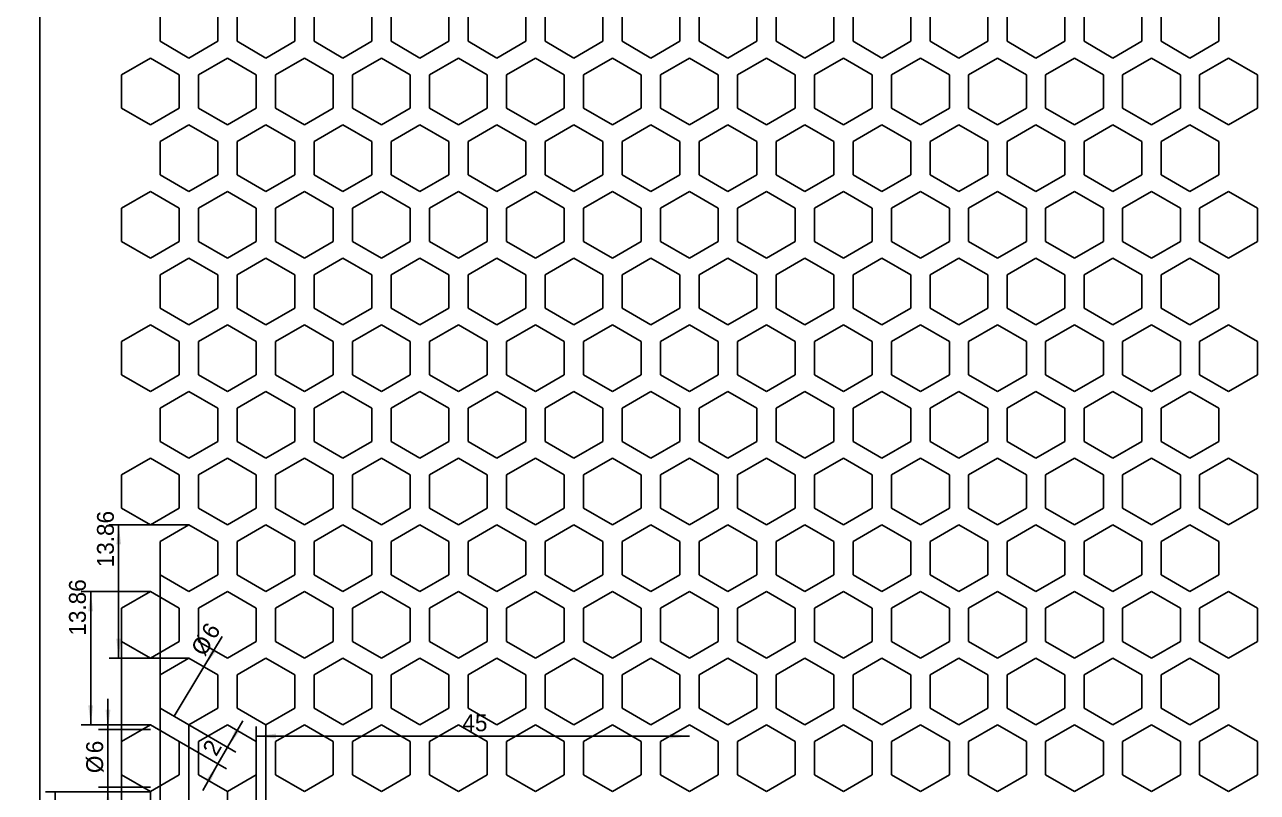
# Model space of a CAD drawing. Header units: millimetres. Extents: x 0 to 594, y 0 to 421.
# Drawn here: x 65.5 to 193.6, y 211.9 to 291.6 of the extents above; entities that cross this region are included whole.
import ezdxf

# ---------------------------------------------------------------- set-up
doc = ezdxf.new("R2010")
doc.units = ezdxf.units.MM
doc.header["$LTSCALE"] = 0.5
doc.layers.add('尺寸线', color=3, linetype='Continuous')
doc.layers.add('粗实线', color=7, linetype='Continuous', lineweight=25)
doc.styles.add('SLDTEXTSTYLE1', font='')
doc.styles.get('SLDTEXTSTYLE1').set_extended_font_data('汉仪长仿宋体')
doc.dimstyles.new('SLDDIMSTYLE0', dxfattribs={"dimtxt": 1.75, "dimasz": 2.04, "dimexe": 0, "dimexo": 0.0625, "dimgap": 0.4375, "dimtad": 2, "dimrnd": 1e-09, "dimzin": 12, "dimdsep": 46, "dimtxsty": 'SLDTEXTSTYLE1', "dimsah": 1, "dimcen": 0.09, "dimadec": 0, "dimazin": 3, "dimtfac": 1, "dimtofl": 0, "dimtmove": 0, "dimatfit": 3, "dimfxl": 1, "dimfrac": 2, "dimtolj": 1, "dimtzin": 12, "dimarcsym": 0})
doc.dimstyles.new('SLDDIMSTYLE1', dxfattribs={"dimtxt": 1.75, "dimasz": 2.04, "dimexe": 0, "dimexo": 0.0625, "dimgap": 0.4375, "dimtad": 2, "dimrnd": 1e-09, "dimzin": 12, "dimdsep": 46, "dimtxsty": 'SLDTEXTSTYLE1', "dimblk1": 'NONE', "dimsah": 1, "dimcen": 0, "dimadec": 0, "dimazin": 3, "dimtfac": 1, "dimtmove": 0, "dimatfit": 3, "dimldrblk": 'NONE', "dimfxl": 1, "dimfrac": 2, "dimtolj": 1, "dimtzin": 12, "dimarcsym": 0})
doc.dimstyles.new('SLDDIMSTYLE2', dxfattribs={"dimtxt": 1.75, "dimasz": 2.04, "dimexe": 0, "dimexo": 0.0625, "dimgap": 0.4375, "dimtad": 2, "dimrnd": 1e-09, "dimzin": 12, "dimdsep": 46, "dimtxsty": 'SLDTEXTSTYLE1', "dimsah": 1, "dimcen": 0.09, "dimadec": 0, "dimazin": 3, "dimtfac": 1, "dimtmove": 0, "dimatfit": 0, "dimfxl": 1, "dimfrac": 2, "dimtolj": 1, "dimtzin": 12, "dimarcsym": 0})

# ---------------------------------------------------------------- blocks, each defined once
blk = doc.blocks.new('_D_1')
at = {"layer": '尺寸线', "transparency": 16777216}
for p, q in [((67.06, 381.92), (45.32, 381.92)), ((46.32, 381.92), (46.32, 181.92)), ((67.06, 181.92), (45.32, 181.92))]:
    blk.add_line(p, q, dxfattribs=at)
for points in [[(46.32, 381.92), (46.07, 379.88), (46.57, 379.88)], [(46.32, 181.92), (46.57, 183.96), (46.07, 183.96)]]:
    blk.add_solid(points, dxfattribs=at)
at = {"layer": '尺寸线', "transparency": 16777216, "insert": (44.06, 290.9), "char_height": 1.75, "attachment_point": 1, "rotation": 90, "style": 'SLDTEXTSTYLE1'}
blk.add_mtext('200', dxfattribs=at)
blk = doc.blocks.new('_D_8')
at = {"layer": '尺寸线', "transparency": 16777216}
for p, q in [((89.56, 210.42), (89.56, 218.69)), ((89.56, 217.69), (134.56, 217.69))]:
    blk.add_line(p, q, dxfattribs=at)
for points in [[(89.56, 217.69), (91.6, 217.44), (91.6, 217.95)], [(134.56, 217.69), (132.52, 217.95), (132.52, 217.44)]]:
    blk.add_solid(points, dxfattribs=at)
at = {"layer": '尺寸线', "transparency": 16777216, "insert": (110.97, 219.95), "char_height": 1.75, "attachment_point": 1, "style": 'SLDTEXTSTYLE1'}
blk.add_mtext('45', dxfattribs=at)
blk = doc.blocks.new('_D_11')
at = {"layer": '尺寸线', "transparency": 16777216}
for p, q in [((74.15, 218.39), (74.15, 221.56)), ((78.56, 218.39), (73.15, 218.39)), ((74.15, 212.39), (74.15, 218.39)), ((78.56, 212.39), (73.15, 212.39)), ((74.15, 212.39), (74.15, 209.21))]:
    blk.add_line(p, q, dxfattribs=at)
for points in [[(74.15, 218.39), (74.4, 220.43), (73.9, 220.43)], [(74.15, 212.39), (73.9, 210.35), (74.4, 210.35)]]:
    blk.add_solid(points, dxfattribs=at)
at = {"layer": '尺寸线', "transparency": 16777216, "char_height": 1.75, "attachment_point": 1, "rotation": 90, "style": 'SLDTEXTSTYLE1'}
for s, insert in [('6', (71.89, 215.91)), ('%%c', (71.89, 213.85))]:
    blk.add_mtext(s, dxfattribs=dict(at, insert=insert))
blk = doc.blocks.new('_D_12')
at = {"layer": '尺寸线', "transparency": 16777216}
for p, q in [((78.56, 211.92), (67.66, 211.92)), ((68.66, 211.92), (68.66, 181.92))]:
    blk.add_line(p, q, dxfattribs=at)
for points in [[(68.66, 211.92), (68.41, 209.88), (68.92, 209.88)], [(68.66, 181.92), (68.92, 183.96), (68.41, 183.96)]]:
    blk.add_solid(points, dxfattribs=at)
at = {"layer": '尺寸线', "transparency": 16777216, "insert": (66.41, 195.94), "char_height": 1.75, "attachment_point": 1, "rotation": 90, "style": 'SLDTEXTSTYLE1'}
blk.add_mtext('30', dxfattribs=at)
blk = doc.blocks.new('_D_13')
at = {"layer": '尺寸线', "transparency": 16777216}
for p, q in [((78.56, 211.92), (78.56, 207.79)), ((86.56, 211.92), (86.56, 207.79)), ((78.56, 208.79), (86.56, 208.79))]:
    blk.add_line(p, q, dxfattribs=at)
for points in [[(78.56, 208.79), (80.6, 208.53), (80.6, 209.04)], [(86.56, 208.79), (84.52, 209.04), (84.52, 208.53)]]:
    blk.add_solid(points, dxfattribs=at)
at = {"layer": '尺寸线', "transparency": 16777216, "insert": (82, 211.04), "char_height": 1.75, "attachment_point": 1, "style": 'SLDTEXTSTYLE1'}
blk.add_mtext('8', dxfattribs=at)
blk = doc.blocks.new('_D_14')
at = {"layer": '尺寸线', "transparency": 16777216}
for q in [(86.03, 228.05), (81.01, 219.75)]:
    blk.add_line((84.11, 224.88), q, dxfattribs=at)
blk.add_solid([(84.11, 224.88), (85.39, 226.5), (84.95, 226.76)], dxfattribs=at)
at = {"layer": '尺寸线', "transparency": 16777216, "char_height": 1.75, "attachment_point": 1, "rotation": 58.7961, "style": 'SLDTEXTSTYLE1'}
for s, insert in [('6', (83.74, 228.54)), ('%%c', (82.67, 226.79))]:
    blk.add_mtext(s, dxfattribs=dict(at, insert=insert))
blk = doc.blocks.new('_None')
blk = doc.blocks.new('_D_15')
at = {"layer": '尺寸线', "transparency": 16777216}
for p, q in [((86.58, 216.53), (88.17, 219.28)), ((82.56, 218.85), (87.45, 216.03)), ((81.56, 217.12), (86.45, 214.3)), ((86.58, 216.53), (85.58, 214.8)), ((85.58, 214.8), (83.99, 212.05))]:
    blk.add_line(p, q, dxfattribs=at)
for points in [[(86.58, 216.53), (87.82, 218.17), (87.38, 218.42)], [(85.58, 214.8), (84.34, 213.16), (84.78, 212.91)]]:
    blk.add_solid(points, dxfattribs=at)
at = {"layer": '尺寸线', "transparency": 16777216, "insert": (83.88, 216.37), "char_height": 1.75, "attachment_point": 1, "rotation": 60, "style": 'SLDTEXTSTYLE1'}
blk.add_mtext('2', dxfattribs=at)
blk = doc.blocks.new('_D_16')
at = {"layer": '尺寸线', "transparency": 16777216}
for p, q in [((78.56, 232.71), (71.36, 232.71)), ((72.36, 218.85), (72.36, 232.71)), ((78.56, 218.85), (71.36, 218.85))]:
    blk.add_line(p, q, dxfattribs=at)
for points in [[(72.36, 232.71), (72.1, 230.67), (72.61, 230.67)], [(72.36, 218.85), (72.61, 220.89), (72.1, 220.89)]]:
    blk.add_solid(points, dxfattribs=at)
at = {"layer": '尺寸线', "transparency": 16777216, "insert": (70.1, 228.13), "char_height": 1.75, "attachment_point": 1, "rotation": 90, "style": 'SLDTEXTSTYLE1'}
blk.add_mtext('13.86', dxfattribs=at)
blk = doc.blocks.new('_D_17')
at = {"layer": '尺寸线', "transparency": 16777216}
for p, q in [((82.56, 218.85), (82.56, 207.78)), ((90.56, 218.85), (90.56, 207.78)), ((82.56, 208.78), (90.56, 208.78))]:
    blk.add_line(p, q, dxfattribs=at)
for points in [[(82.56, 208.78), (84.6, 208.52), (84.6, 209.03)], [(90.56, 208.78), (88.52, 209.03), (88.52, 208.52)]]:
    blk.add_solid(points, dxfattribs=at)
at = {"layer": '尺寸线', "transparency": 16777216, "insert": (85.97, 211.03), "char_height": 1.75, "attachment_point": 1, "style": 'SLDTEXTSTYLE1'}
blk.add_mtext('8', dxfattribs=at)
blk = doc.blocks.new('_D_18')
at = {"layer": '尺寸线', "transparency": 16777216}
for p, q in [((82.56, 239.64), (74.26, 239.64)), ((75.26, 225.78), (75.26, 239.64)), ((82.56, 225.78), (74.26, 225.78))]:
    blk.add_line(p, q, dxfattribs=at)
for points in [[(75.26, 239.64), (75.01, 237.6), (75.52, 237.6)], [(75.26, 225.78), (75.52, 227.82), (75.01, 227.82)]]:
    blk.add_solid(points, dxfattribs=at)
at = {"layer": '尺寸线', "transparency": 16777216, "insert": (73.01, 235.23), "char_height": 1.75, "attachment_point": 1, "rotation": 90, "style": 'SLDTEXTSTYLE1'}
blk.add_mtext('13.86', dxfattribs=at)
blk = doc.blocks.new('_D_19')
at = {"layer": '尺寸线', "transparency": 16777216}
for p, q in [((75.56, 215.39), (75.56, 181.69)), ((75.56, 182.69), (134.56, 182.69))]:
    blk.add_line(p, q, dxfattribs=at)
for points in [[(75.56, 182.69), (77.6, 182.43), (77.6, 182.94)], [(134.56, 182.69), (132.52, 182.94), (132.52, 182.43)]]:
    blk.add_solid(points, dxfattribs=at)
at = {"layer": '尺寸线', "transparency": 16777216, "insert": (103.82, 184.94), "char_height": 1.75, "attachment_point": 1, "style": 'SLDTEXTSTYLE1'}
blk.add_mtext('59', dxfattribs=at)
blk = doc.blocks.new('_D_20')
at = {"layer": '尺寸线', "transparency": 16777216}
for p, q in [((75.56, 229.25), (75.56, 186.41)), ((75.56, 187.41), (134.56, 187.41))]:
    blk.add_line(p, q, dxfattribs=at)
for points in [[(75.56, 187.41), (77.6, 187.15), (77.6, 187.66)], [(134.56, 187.41), (132.52, 187.66), (132.52, 187.15)]]:
    blk.add_solid(points, dxfattribs=at)
at = {"layer": '尺寸线', "transparency": 16777216, "insert": (103.45, 189.66), "char_height": 1.75, "attachment_point": 1, "style": 'SLDTEXTSTYLE1'}
blk.add_mtext('59', dxfattribs=at)
blk = doc.blocks.new('_D_21')
at = {"layer": '尺寸线', "transparency": 16777216}
for p, q in [((79.56, 234.44), (79.56, 190.98)), ((79.56, 191.98), (134.56, 191.98))]:
    blk.add_line(p, q, dxfattribs=at)
for points in [[(79.56, 191.98), (81.6, 191.72), (81.6, 192.23)], [(134.56, 191.98), (132.52, 192.23), (132.52, 191.72)]]:
    blk.add_solid(points, dxfattribs=at)
at = {"layer": '尺寸线', "transparency": 16777216, "insert": (103.67, 194.23), "char_height": 1.75, "attachment_point": 1, "style": 'SLDTEXTSTYLE1'}
blk.add_mtext('55', dxfattribs=at)

msp = doc.modelspace()

# ---------------------------------------------------------------- linework, layer by layer
at = {"layer": '粗实线'}
for p, q in [((67.06, 381.925), (67.06, 181.925)), ((79.56, 293.331), (79.56, 289.867)), ((85.56, 289.867), (85.56, 293.331)), ((87.56, 293.331), (87.56, 289.867)), ((93.56, 289.867), (93.56, 293.331)), ((95.56, 293.331), (95.56, 289.867)), ((101.56, 289.867), (101.56, 293.331)), ((103.56, 293.331), (103.56, 289.867)), ((109.56, 289.867), (109.56, 293.331)), ((111.56, 293.331), (111.56, 289.867)), ((117.56, 289.867), (117.56, 293.331)), ((119.56, 293.331), (119.56, 289.867)), ((125.56, 289.867), (125.56, 293.331)), ((127.56, 293.331), (127.56, 289.867)), ((133.56, 289.867), (133.56, 293.331)), ((135.56, 293.331), (135.56, 289.867)), ((141.56, 289.867), (141.56, 293.331)), ((143.56, 293.331), (143.56, 289.867)), ((149.56, 289.867), (149.56, 293.331)), ((151.56, 293.331), (151.56, 289.867)), ((157.56, 289.867), (157.56, 293.331)), ((159.56, 293.331), (159.56, 289.867)), ((165.56, 289.867), (165.56, 293.331)), ((167.56, 293.331), (167.56, 289.867)), ((173.56, 289.867), (173.56, 293.331)), ((175.56, 293.331), (175.56, 289.867)), ((181.56, 289.867), (181.56, 293.331)), ((183.56, 293.331), (183.56, 289.867)), ((189.56, 289.867), (189.56, 293.331)), ((79.56, 289.867), (82.56, 288.135)), ((82.56, 288.135), (85.56, 289.867)), ((87.56, 289.867), (90.56, 288.135)), ((90.56, 288.135), (93.56, 289.867)), ((95.56, 289.867), (98.56, 288.135)), ((98.56, 288.135), (101.56, 289.867)), ((103.56, 289.867), (106.56, 288.135)), ((106.56, 288.135), (109.56, 289.867)), ((111.56, 289.867), (114.56, 288.135)), ((114.56, 288.135), (117.56, 289.867)), ((119.56, 289.867), (122.56, 288.135)), ((122.56, 288.135), (125.56, 289.867)), ((127.56, 289.867), (130.56, 288.135)), ((130.56, 288.135), (133.56, 289.867)), ((135.56, 289.867), (138.56, 288.135)), ((138.56, 288.135), (141.56, 289.867)), ((143.56, 289.867), (146.56, 288.135)), ((146.56, 288.135), (149.56, 289.867)), ((151.56, 289.867), (154.56, 288.135)), ((154.56, 288.135), (157.56, 289.867)), ((159.56, 289.867), (162.56, 288.135)), ((162.56, 288.135), (165.56, 289.867)), ((167.56, 289.867), (170.56, 288.135)), ((170.56, 288.135), (173.56, 289.867)), ((175.56, 289.867), (178.56, 288.135)), ((178.56, 288.135), (181.56, 289.867)), ((183.56, 289.867), (186.56, 288.135)), ((186.56, 288.135), (189.56, 289.867)), ((78.56, 288.135), (75.56, 286.403)), ((81.56, 286.403), (78.56, 288.135)), ((86.56, 288.135), (83.56, 286.403)), ((89.56, 286.403), (86.56, 288.135)), ((94.56, 288.135), (91.56, 286.403)), ((97.56, 286.403), (94.56, 288.135)), ((102.56, 288.135), (99.56, 286.403)), ((105.56, 286.403), (102.56, 288.135)), ((110.56, 288.135), (107.56, 286.403)), ((113.56, 286.403), (110.56, 288.135)), ((118.56, 288.135), (115.56, 286.403)), ((121.56, 286.403), (118.56, 288.135)), ((126.56, 288.135), (123.56, 286.403)), ((129.56, 286.403), (126.56, 288.135)), ((134.56, 288.135), (131.56, 286.403)), ((137.56, 286.403), (134.56, 288.135)), ((142.56, 288.135), (139.56, 286.403)), ((145.56, 286.403), (142.56, 288.135)), ((150.56, 288.135), (147.56, 286.403)), ((153.56, 286.403), (150.56, 288.135)), ((158.56, 288.135), (155.56, 286.403)), ((161.56, 286.403), (158.56, 288.135)), ((166.56, 288.135), (163.56, 286.403)), ((169.56, 286.403), (166.56, 288.135)), ((174.56, 288.135), (171.56, 286.403)), ((177.56, 286.403), (174.56, 288.135)), ((182.56, 288.135), (179.56, 286.403)), ((185.56, 286.403), (182.56, 288.135)), ((190.56, 288.135), (187.56, 286.403)), ((193.56, 286.403), (190.56, 288.135)), ((75.56, 286.403), (75.56, 282.939)), ((81.56, 282.939), (81.56, 286.403)), ((83.56, 286.403), (83.56, 282.939)), ((89.56, 282.939), (89.56, 286.403)), ((91.56, 286.403), (91.56, 282.939)), ((97.56, 282.939), (97.56, 286.403)), ((99.56, 286.403), (99.56, 282.939)), ((105.56, 282.939), (105.56, 286.403)), ((107.56, 286.403), (107.56, 282.939)), ((113.56, 282.939), (113.56, 286.403)), ((115.56, 286.403), (115.56, 282.939)), ((121.56, 282.939), (121.56, 286.403)), ((123.56, 286.403), (123.56, 282.939)), ((129.56, 282.939), (129.56, 286.403)), ((131.56, 286.403), (131.56, 282.939)), ((137.56, 282.939), (137.56, 286.403)), ((139.56, 286.403), (139.56, 282.939)), ((145.56, 282.939), (145.56, 286.403)), ((147.56, 286.403), (147.56, 282.939)), ((153.56, 282.939), (153.56, 286.403)), ((155.56, 286.403), (155.56, 282.939)), ((161.56, 282.939), (161.56, 286.403)), ((163.56, 286.403), (163.56, 282.939)), ((169.56, 282.939), (169.56, 286.403)), ((171.56, 286.403), (171.56, 282.939)), ((177.56, 282.939), (177.56, 286.403)), ((179.56, 286.403), (179.56, 282.939)), ((185.56, 282.939), (185.56, 286.403)), ((187.56, 286.403), (187.56, 282.939)), ((193.56, 282.939), (193.56, 286.403)), ((75.56, 282.939), (78.56, 281.207)), ((78.56, 281.207), (81.56, 282.939)), ((83.56, 282.939), (86.56, 281.207)), ((86.56, 281.207), (89.56, 282.939)), ((91.56, 282.939), (94.56, 281.207)), ((94.56, 281.207), (97.56, 282.939)), ((99.56, 282.939), (102.56, 281.207)), ((102.56, 281.207), (105.56, 282.939)), ((107.56, 282.939), (110.56, 281.207)), ((110.56, 281.207), (113.56, 282.939)), ((115.56, 282.939), (118.56, 281.207)), ((118.56, 281.207), (121.56, 282.939)), ((123.56, 282.939), (126.56, 281.207)), ((126.56, 281.207), (129.56, 282.939)), ((131.56, 282.939), (134.56, 281.207)), ((134.56, 281.207), (137.56, 282.939)), ((139.56, 282.939), (142.56, 281.207)), ((142.56, 281.207), (145.56, 282.939)), ((147.56, 282.939), (150.56, 281.207)), ((150.56, 281.207), (153.56, 282.939)), ((155.56, 282.939), (158.56, 281.207)), ((158.56, 281.207), (161.56, 282.939)), ((163.56, 282.939), (166.56, 281.207)), ((166.56, 281.207), (169.56, 282.939)), ((171.56, 282.939), (174.56, 281.207)), ((174.56, 281.207), (177.56, 282.939)), ((179.56, 282.939), (182.56, 281.207)), ((182.56, 281.207), (185.56, 282.939)), ((187.56, 282.939), (190.56, 281.207)), ((190.56, 281.207), (193.56, 282.939)), ((82.56, 281.207), (79.56, 279.475)), ((85.56, 279.475), (82.56, 281.207)), ((90.56, 281.207), (87.56, 279.475)), ((93.56, 279.475), (90.56, 281.207)), ((98.56, 281.207), (95.56, 279.475)), ((101.56, 279.475), (98.56, 281.207)), ((106.56, 281.207), (103.56, 279.475)), ((109.56, 279.475), (106.56, 281.207)), ((114.56, 281.207), (111.56, 279.475)), ((117.56, 279.475), (114.56, 281.207)), ((122.56, 281.207), (119.56, 279.475)), ((125.56, 279.475), (122.56, 281.207)), ((130.56, 281.207), (127.56, 279.475)), ((133.56, 279.475), (130.56, 281.207)), ((138.56, 281.207), (135.56, 279.475)), ((141.56, 279.475), (138.56, 281.207)), ((146.56, 281.207), (143.56, 279.475)), ((149.56, 279.475), (146.56, 281.207)), ((154.56, 281.207), (151.56, 279.475)), ((157.56, 279.475), (154.56, 281.207)), ((162.56, 281.207), (159.56, 279.475)), ((165.56, 279.475), (162.56, 281.207)), ((170.56, 281.207), (167.56, 279.475)), ((173.56, 279.475), (170.56, 281.207)), ((178.56, 281.207), (175.56, 279.475)), ((181.56, 279.475), (178.56, 281.207)), ((186.56, 281.207), (183.56, 279.475)), ((189.56, 279.475), (186.56, 281.207)), ((79.56, 279.475), (79.56, 276.01)), ((85.56, 276.01), (85.56, 279.475)), ((87.56, 279.475), (87.56, 276.01)), ((93.56, 276.01), (93.56, 279.475)), ((95.56, 279.475), (95.56, 276.01)), ((101.56, 276.01), (101.56, 279.475)), ((103.56, 279.475), (103.56, 276.01)), ((109.56, 276.01), (109.56, 279.475)), ((111.56, 279.475), (111.56, 276.01)), ((117.56, 276.01), (117.56, 279.475)), ((119.56, 279.475), (119.56, 276.01)), ((125.56, 276.01), (125.56, 279.475)), ((127.56, 279.475), (127.56, 276.01)), ((133.56, 276.01), (133.56, 279.475)), ((135.56, 279.475), (135.56, 276.01)), ((141.56, 276.01), (141.56, 279.475)), ((143.56, 279.475), (143.56, 276.01)), ((149.56, 276.01), (149.56, 279.475)), ((151.56, 279.475), (151.56, 276.01)), ((157.56, 276.01), (157.56, 279.475)), ((159.56, 279.475), (159.56, 276.01)), ((165.56, 276.01), (165.56, 279.475)), ((167.56, 279.475), (167.56, 276.01)), ((173.56, 276.01), (173.56, 279.475)), ((175.56, 279.475), (175.56, 276.01)), ((181.56, 276.01), (181.56, 279.475)), ((183.56, 279.475), (183.56, 276.01)), ((189.56, 276.01), (189.56, 279.475)), ((79.56, 276.01), (82.56, 274.278)), ((82.56, 274.278), (85.56, 276.01)), ((87.56, 276.01), (90.56, 274.278)), ((90.56, 274.278), (93.56, 276.01)), ((95.56, 276.01), (98.56, 274.278)), ((98.56, 274.278), (101.56, 276.01)), ((103.56, 276.01), (106.56, 274.278)), ((106.56, 274.278), (109.56, 276.01)), ((111.56, 276.01), (114.56, 274.278)), ((114.56, 274.278), (117.56, 276.01)), ((119.56, 276.01), (122.56, 274.278)), ((122.56, 274.278), (125.56, 276.01)), ((127.56, 276.01), (130.56, 274.278)), ((130.56, 274.278), (133.56, 276.01)), ((135.56, 276.01), (138.56, 274.278)), ((138.56, 274.278), (141.56, 276.01)), ((143.56, 276.01), (146.56, 274.278)), ((146.56, 274.278), (149.56, 276.01)), ((151.56, 276.01), (154.56, 274.278)), ((154.56, 274.278), (157.56, 276.01)), ((159.56, 276.01), (162.56, 274.278)), ((162.56, 274.278), (165.56, 276.01)), ((167.56, 276.01), (170.56, 274.278)), ((170.56, 274.278), (173.56, 276.01)), ((175.56, 276.01), (178.56, 274.278)), ((178.56, 274.278), (181.56, 276.01)), ((183.56, 276.01), (186.56, 274.278)), ((186.56, 274.278), (189.56, 276.01)), ((78.56, 274.278), (75.56, 272.546)), ((81.56, 272.546), (78.56, 274.278)), ((86.56, 274.278), (83.56, 272.546)), ((89.56, 272.546), (86.56, 274.278)), ((94.56, 274.278), (91.56, 272.546)), ((97.56, 272.546), (94.56, 274.278)), ((102.56, 274.278), (99.56, 272.546)), ((105.56, 272.546), (102.56, 274.278)), ((110.56, 274.278), (107.56, 272.546)), ((113.56, 272.546), (110.56, 274.278)), ((118.56, 274.278), (115.56, 272.546)), ((121.56, 272.546), (118.56, 274.278)), ((126.56, 274.278), (123.56, 272.546)), ((129.56, 272.546), (126.56, 274.278)), ((134.56, 274.278), (131.56, 272.546)), ((137.56, 272.546), (134.56, 274.278)), ((142.56, 274.278), (139.56, 272.546)), ((145.56, 272.546), (142.56, 274.278)), ((150.56, 274.278), (147.56, 272.546)), ((153.56, 272.546), (150.56, 274.278)), ((158.56, 274.278), (155.56, 272.546)), ((161.56, 272.546), (158.56, 274.278)), ((166.56, 274.278), (163.56, 272.546)), ((169.56, 272.546), (166.56, 274.278)), ((174.56, 274.278), (171.56, 272.546)), ((177.56, 272.546), (174.56, 274.278)), ((182.56, 274.278), (179.56, 272.546)), ((185.56, 272.546), (182.56, 274.278)), ((190.56, 274.278), (187.56, 272.546)), ((193.56, 272.546), (190.56, 274.278)), ((75.56, 272.546), (75.56, 269.082)), ((81.56, 269.082), (81.56, 272.546)), ((83.56, 272.546), (83.56, 269.082)), ((89.56, 269.082), (89.56, 272.546)), ((91.56, 272.546), (91.56, 269.082)), ((97.56, 269.082), (97.56, 272.546)), ((99.56, 272.546), (99.56, 269.082)), ((105.56, 269.082), (105.56, 272.546)), ((107.56, 272.546), (107.56, 269.082)), ((113.56, 269.082), (113.56, 272.546)), ((115.56, 272.546), (115.56, 269.082)), ((121.56, 269.082), (121.56, 272.546)), ((123.56, 272.546), (123.56, 269.082)), ((129.56, 269.082), (129.56, 272.546)), ((131.56, 272.546), (131.56, 269.082)), ((137.56, 269.082), (137.56, 272.546)), ((139.56, 272.546), (139.56, 269.082)), ((145.56, 269.082), (145.56, 272.546)), ((147.56, 272.546), (147.56, 269.082)), ((153.56, 269.082), (153.56, 272.546)), ((155.56, 272.546), (155.56, 269.082)), ((161.56, 269.082), (161.56, 272.546)), ((163.56, 272.546), (163.56, 269.082)), ((169.56, 269.082), (169.56, 272.546)), ((171.56, 272.546), (171.56, 269.082)), ((177.56, 269.082), (177.56, 272.546)), ((179.56, 272.546), (179.56, 269.082)), ((185.56, 269.082), (185.56, 272.546)), ((187.56, 272.546), (187.56, 269.082)), ((193.56, 269.082), (193.56, 272.546)), ((75.56, 269.082), (78.56, 267.35)), ((78.56, 267.35), (81.56, 269.082)), ((83.56, 269.082), (86.56, 267.35)), ((86.56, 267.35), (89.56, 269.082)), ((91.56, 269.082), (94.56, 267.35)), ((94.56, 267.35), (97.56, 269.082)), ((99.56, 269.082), (102.56, 267.35)), ((102.56, 267.35), (105.56, 269.082)), ((107.56, 269.082), (110.56, 267.35)), ((110.56, 267.35), (113.56, 269.082)), ((115.56, 269.082), (118.56, 267.35)), ((118.56, 267.35), (121.56, 269.082)), ((123.56, 269.082), (126.56, 267.35)), ((126.56, 267.35), (129.56, 269.082)), ((131.56, 269.082), (134.56, 267.35)), ((134.56, 267.35), (137.56, 269.082)), ((139.56, 269.082), (142.56, 267.35)), ((142.56, 267.35), (145.56, 269.082)), ((147.56, 269.082), (150.56, 267.35)), ((150.56, 267.35), (153.56, 269.082)), ((155.56, 269.082), (158.56, 267.35)), ((158.56, 267.35), (161.56, 269.082)), ((163.56, 269.082), (166.56, 267.35)), ((166.56, 267.35), (169.56, 269.082)), ((171.56, 269.082), (174.56, 267.35)), ((174.56, 267.35), (177.56, 269.082)), ((179.56, 269.082), (182.56, 267.35)), ((182.56, 267.35), (185.56, 269.082)), ((187.56, 269.082), (190.56, 267.35)), ((190.56, 267.35), (193.56, 269.082)), ((82.56, 267.35), (79.56, 265.618)), ((85.56, 265.618), (82.56, 267.35)), ((90.56, 267.35), (87.56, 265.618)), ((93.56, 265.618), (90.56, 267.35)), ((98.56, 267.35), (95.56, 265.618)), ((101.56, 265.618), (98.56, 267.35)), ((106.56, 267.35), (103.56, 265.618)), ((109.56, 265.618), (106.56, 267.35)), ((114.56, 267.35), (111.56, 265.618)), ((117.56, 265.618), (114.56, 267.35)), ((122.56, 267.35), (119.56, 265.618)), ((125.56, 265.618), (122.56, 267.35)), ((130.56, 267.35), (127.56, 265.618)), ((133.56, 265.618), (130.56, 267.35)), ((138.56, 267.35), (135.56, 265.618)), ((141.56, 265.618), (138.56, 267.35)), ((146.56, 267.35), (143.56, 265.618)), ((149.56, 265.618), (146.56, 267.35)), ((154.56, 267.35), (151.56, 265.618)), ((157.56, 265.618), (154.56, 267.35)), ((162.56, 267.35), (159.56, 265.618)), ((165.56, 265.618), (162.56, 267.35)), ((170.56, 267.35), (167.56, 265.618)), ((173.56, 265.618), (170.56, 267.35)), ((178.56, 267.35), (175.56, 265.618)), ((181.56, 265.618), (178.56, 267.35)), ((186.56, 267.35), (183.56, 265.618)), ((189.56, 265.618), (186.56, 267.35)), ((79.56, 265.618), (79.56, 262.154)), ((85.56, 262.154), (85.56, 265.618)), ((87.56, 265.618), (87.56, 262.154)), ((93.56, 262.154), (93.56, 265.618)), ((95.56, 265.618), (95.56, 262.154)), ((101.56, 262.154), (101.56, 265.618)), ((103.56, 265.618), (103.56, 262.154)), ((109.56, 262.154), (109.56, 265.618)), ((111.56, 265.618), (111.56, 262.154)), ((117.56, 262.154), (117.56, 265.618)), ((119.56, 265.618), (119.56, 262.154)), ((125.56, 262.154), (125.56, 265.618)), ((127.56, 265.618), (127.56, 262.154)), ((133.56, 262.154), (133.56, 265.618)), ((135.56, 265.618), (135.56, 262.154)), ((141.56, 262.154), (141.56, 265.618)), ((143.56, 265.618), (143.56, 262.154)), ((149.56, 262.154), (149.56, 265.618)), ((151.56, 265.618), (151.56, 262.154)), ((157.56, 262.154), (157.56, 265.618)), ((159.56, 265.618), (159.56, 262.154)), ((165.56, 262.154), (165.56, 265.618)), ((167.56, 265.618), (167.56, 262.154)), ((173.56, 262.154), (173.56, 265.618)), ((175.56, 265.618), (175.56, 262.154)), ((181.56, 262.154), (181.56, 265.618)), ((183.56, 265.618), (183.56, 262.154)), ((189.56, 262.154), (189.56, 265.618)), ((79.56, 262.154), (82.56, 260.422)), ((82.56, 260.422), (85.56, 262.154)), ((87.56, 262.154), (90.56, 260.422)), ((90.56, 260.422), (93.56, 262.154)), ((95.56, 262.154), (98.56, 260.422)), ((98.56, 260.422), (101.56, 262.154)), ((103.56, 262.154), (106.56, 260.422)), ((106.56, 260.422), (109.56, 262.154)), ((111.56, 262.154), (114.56, 260.422)), ((114.56, 260.422), (117.56, 262.154)), ((119.56, 262.154), (122.56, 260.422)), ((122.56, 260.422), (125.56, 262.154)), ((127.56, 262.154), (130.56, 260.422)), ((130.56, 260.422), (133.56, 262.154)), ((135.56, 262.154), (138.56, 260.422)), ((138.56, 260.422), (141.56, 262.154)), ((143.56, 262.154), (146.56, 260.422)), ((146.56, 260.422), (149.56, 262.154)), ((151.56, 262.154), (154.56, 260.422)), ((154.56, 260.422), (157.56, 262.154)), ((159.56, 262.154), (162.56, 260.422)), ((162.56, 260.422), (165.56, 262.154)), ((167.56, 262.154), (170.56, 260.422)), ((170.56, 260.422), (173.56, 262.154)), ((175.56, 262.154), (178.56, 260.422)), ((178.56, 260.422), (181.56, 262.154)), ((183.56, 262.154), (186.56, 260.422)), ((186.56, 260.422), (189.56, 262.154)), ((78.56, 260.422), (75.56, 258.69)), ((81.56, 258.69), (78.56, 260.422)), ((86.56, 260.422), (83.56, 258.69)), ((89.56, 258.69), (86.56, 260.422)), ((94.56, 260.422), (91.56, 258.69)), ((97.56, 258.69), (94.56, 260.422)), ((102.56, 260.422), (99.56, 258.69)), ((105.56, 258.69), (102.56, 260.422)), ((110.56, 260.422), (107.56, 258.69)), ((113.56, 258.69), (110.56, 260.422)), ((118.56, 260.422), (115.56, 258.69)), ((121.56, 258.69), (118.56, 260.422)), ((126.56, 260.422), (123.56, 258.69)), ((129.56, 258.69), (126.56, 260.422)), ((134.56, 260.422), (131.56, 258.69)), ((137.56, 258.69), (134.56, 260.422)), ((142.56, 260.422), (139.56, 258.69)), ((145.56, 258.69), (142.56, 260.422)), ((150.56, 260.422), (147.56, 258.69)), ((153.56, 258.69), (150.56, 260.422)), ((158.56, 260.422), (155.56, 258.69)), ((161.56, 258.69), (158.56, 260.422)), ((166.56, 260.422), (163.56, 258.69)), ((169.56, 258.69), (166.56, 260.422)), ((174.56, 260.422), (171.56, 258.69)), ((177.56, 258.69), (174.56, 260.422)), ((182.56, 260.422), (179.56, 258.69)), ((185.56, 258.69), (182.56, 260.422)), ((190.56, 260.422), (187.56, 258.69)), ((193.56, 258.69), (190.56, 260.422)), ((75.56, 258.69), (75.56, 255.226)), ((81.56, 255.226), (81.56, 258.69)), ((83.56, 258.69), (83.56, 255.226)), ((89.56, 255.226), (89.56, 258.69)), ((91.56, 258.69), (91.56, 255.226)), ((97.56, 255.226), (97.56, 258.69)), ((99.56, 258.69), (99.56, 255.226)), ((105.56, 255.226), (105.56, 258.69)), ((107.56, 258.69), (107.56, 255.226)), ((113.56, 255.226), (113.56, 258.69)), ((115.56, 258.69), (115.56, 255.226)), ((121.56, 255.226), (121.56, 258.69)), ((123.56, 258.69), (123.56, 255.226)), ((129.56, 255.226), (129.56, 258.69)), ((131.56, 258.69), (131.56, 255.226)), ((137.56, 255.226), (137.56, 258.69)), ((139.56, 258.69), (139.56, 255.226)), ((145.56, 255.226), (145.56, 258.69)), ((147.56, 258.69), (147.56, 255.226)), ((153.56, 255.226), (153.56, 258.69)), ((155.56, 258.69), (155.56, 255.226)), ((161.56, 255.226), (161.56, 258.69)), ((163.56, 258.69), (163.56, 255.226)), ((169.56, 255.226), (169.56, 258.69)), ((171.56, 258.69), (171.56, 255.226)), ((177.56, 255.226), (177.56, 258.69)), ((179.56, 258.69), (179.56, 255.226)), ((185.56, 255.226), (185.56, 258.69)), ((187.56, 258.69), (187.56, 255.226)), ((193.56, 255.226), (193.56, 258.69)), ((75.56, 255.226), (78.56, 253.494)), ((78.56, 253.494), (81.56, 255.226)), ((83.56, 255.226), (86.56, 253.494)), ((86.56, 253.494), (89.56, 255.226)), ((91.56, 255.226), (94.56, 253.494)), ((94.56, 253.494), (97.56, 255.226)), ((99.56, 255.226), (102.56, 253.494)), ((102.56, 253.494), (105.56, 255.226)), ((107.56, 255.226), (110.56, 253.494)), ((110.56, 253.494), (113.56, 255.226)), ((115.56, 255.226), (118.56, 253.494)), ((118.56, 253.494), (121.56, 255.226)), ((123.56, 255.226), (126.56, 253.494)), ((126.56, 253.494), (129.56, 255.226)), ((131.56, 255.226), (134.56, 253.494)), ((134.56, 253.494), (137.56, 255.226)), ((139.56, 255.226), (142.56, 253.494)), ((142.56, 253.494), (145.56, 255.226)), ((147.56, 255.226), (150.56, 253.494)), ((150.56, 253.494), (153.56, 255.226)), ((155.56, 255.226), (158.56, 253.494)), ((158.56, 253.494), (161.56, 255.226)), ((163.56, 255.226), (166.56, 253.494)), ((166.56, 253.494), (169.56, 255.226)), ((171.56, 255.226), (174.56, 253.494)), ((174.56, 253.494), (177.56, 255.226)), ((179.56, 255.226), (182.56, 253.494)), ((182.56, 253.494), (185.56, 255.226)), ((187.56, 255.226), (190.56, 253.494)), ((190.56, 253.494), (193.56, 255.226)), ((82.56, 253.494), (79.56, 251.762)), ((85.56, 251.762), (82.56, 253.494)), ((90.56, 253.494), (87.56, 251.762)), ((93.56, 251.762), (90.56, 253.494)), ((98.56, 253.494), (95.56, 251.762)), ((101.56, 251.762), (98.56, 253.494)), ((106.56, 253.494), (103.56, 251.762)), ((109.56, 251.762), (106.56, 253.494)), ((114.56, 253.494), (111.56, 251.762)), ((117.56, 251.762), (114.56, 253.494)), ((122.56, 253.494), (119.56, 251.762)), ((125.56, 251.762), (122.56, 253.494)), ((130.56, 253.494), (127.56, 251.762)), ((133.56, 251.762), (130.56, 253.494)), ((138.56, 253.494), (135.56, 251.762)), ((141.56, 251.762), (138.56, 253.494)), ((146.56, 253.494), (143.56, 251.762)), ((149.56, 251.762), (146.56, 253.494)), ((154.56, 253.494), (151.56, 251.762)), ((157.56, 251.762), (154.56, 253.494)), ((162.56, 253.494), (159.56, 251.762)), ((165.56, 251.762), (162.56, 253.494)), ((170.56, 253.494), (167.56, 251.762)), ((173.56, 251.762), (170.56, 253.494)), ((178.56, 253.494), (175.56, 251.762)), ((181.56, 251.762), (178.56, 253.494)), ((186.56, 253.494), (183.56, 251.762)), ((189.56, 251.762), (186.56, 253.494)), ((79.56, 251.762), (79.56, 248.298)), ((85.56, 248.298), (85.56, 251.762)), ((87.56, 251.762), (87.56, 248.298)), ((93.56, 248.298), (93.56, 251.762)), ((95.56, 251.762), (95.56, 248.298)), ((101.56, 248.298), (101.56, 251.762)), ((103.56, 251.762), (103.56, 248.298)), ((109.56, 248.298), (109.56, 251.762)), ((111.56, 251.762), (111.56, 248.298)), ((117.56, 248.298), (117.56, 251.762)), ((119.56, 251.762), (119.56, 248.298)), ((125.56, 248.298), (125.56, 251.762)), ((127.56, 251.762), (127.56, 248.298)), ((133.56, 248.298), (133.56, 251.762)), ((135.56, 251.762), (135.56, 248.298)), ((141.56, 248.298), (141.56, 251.762)), ((143.56, 251.762), (143.56, 248.298)), ((149.56, 248.298), (149.56, 251.762)), ((151.56, 251.762), (151.56, 248.298)), ((157.56, 248.298), (157.56, 251.762)), ((159.56, 251.762), (159.56, 248.298)), ((165.56, 248.298), (165.56, 251.762)), ((167.56, 251.762), (167.56, 248.298)), ((173.56, 248.298), (173.56, 251.762)), ((175.56, 251.762), (175.56, 248.298)), ((181.56, 248.298), (181.56, 251.762)), ((183.56, 251.762), (183.56, 248.298)), ((189.56, 248.298), (189.56, 251.762)), ((79.56, 248.298), (82.56, 246.566)), ((82.56, 246.566), (85.56, 248.298)), ((87.56, 248.298), (90.56, 246.566)), ((90.56, 246.566), (93.56, 248.298)), ((95.56, 248.298), (98.56, 246.566)), ((98.56, 246.566), (101.56, 248.298)), ((103.56, 248.298), (106.56, 246.566)), ((106.56, 246.566), (109.56, 248.298)), ((111.56, 248.298), (114.56, 246.566)), ((114.56, 246.566), (117.56, 248.298)), ((119.56, 248.298), (122.56, 246.566)), ((122.56, 246.566), (125.56, 248.298)), ((127.56, 248.298), (130.56, 246.566)), ((130.56, 246.566), (133.56, 248.298)), ((135.56, 248.298), (138.56, 246.566)), ((138.56, 246.566), (141.56, 248.298)), ((143.56, 248.298), (146.56, 246.566)), ((146.56, 246.566), (149.56, 248.298)), ((151.56, 248.298), (154.56, 246.566)), ((154.56, 246.566), (157.56, 248.298)), ((159.56, 248.298), (162.56, 246.566)), ((162.56, 246.566), (165.56, 248.298)), ((167.56, 248.298), (170.56, 246.566)), ((170.56, 246.566), (173.56, 248.298)), ((175.56, 248.298), (178.56, 246.566)), ((178.56, 246.566), (181.56, 248.298)), ((183.56, 248.298), (186.56, 246.566)), ((186.56, 246.566), (189.56, 248.298)), ((78.56, 246.566), (75.56, 244.834)), ((81.56, 244.834), (78.56, 246.566)), ((86.56, 246.566), (83.56, 244.834)), ((89.56, 244.834), (86.56, 246.566)), ((94.56, 246.566), (91.56, 244.834)), ((97.56, 244.834), (94.56, 246.566)), ((102.56, 246.566), (99.56, 244.834)), ((105.56, 244.834), (102.56, 246.566)), ((110.56, 246.566), (107.56, 244.834)), ((113.56, 244.834), (110.56, 246.566)), ((118.56, 246.566), (115.56, 244.834)), ((121.56, 244.834), (118.56, 246.566)), ((126.56, 246.566), (123.56, 244.834)), ((129.56, 244.834), (126.56, 246.566)), ((134.56, 246.566), (131.56, 244.834)), ((137.56, 244.834), (134.56, 246.566)), ((142.56, 246.566), (139.56, 244.834)), ((145.56, 244.834), (142.56, 246.566)), ((150.56, 246.566), (147.56, 244.834)), ((153.56, 244.834), (150.56, 246.566)), ((158.56, 246.566), (155.56, 244.834)), ((161.56, 244.834), (158.56, 246.566)), ((166.56, 246.566), (163.56, 244.834)), ((169.56, 244.834), (166.56, 246.566)), ((174.56, 246.566), (171.56, 244.834)), ((177.56, 244.834), (174.56, 246.566)), ((182.56, 246.566), (179.56, 244.834)), ((185.56, 244.834), (182.56, 246.566)), ((190.56, 246.566), (187.56, 244.834)), ((193.56, 244.834), (190.56, 246.566)), ((75.56, 244.834), (75.56, 241.369)), ((81.56, 241.369), (81.56, 244.834)), ((83.56, 244.834), (83.56, 241.369)), ((89.56, 241.369), (89.56, 244.834)), ((91.56, 244.834), (91.56, 241.369)), ((97.56, 241.369), (97.56, 244.834)), ((99.56, 244.834), (99.56, 241.369)), ((105.56, 241.369), (105.56, 244.834)), ((107.56, 244.834), (107.56, 241.369)), ((113.56, 241.369), (113.56, 244.834)), ((115.56, 244.834), (115.56, 241.369)), ((121.56, 241.369), (121.56, 244.834)), ((123.56, 244.834), (123.56, 241.369)), ((129.56, 241.369), (129.56, 244.834)), ((131.56, 244.834), (131.56, 241.369)), ((137.56, 241.369), (137.56, 244.834)), ((139.56, 244.834), (139.56, 241.369)), ((145.56, 241.369), (145.56, 244.834)), ((147.56, 244.834), (147.56, 241.369)), ((153.56, 241.369), (153.56, 244.834)), ((155.56, 244.834), (155.56, 241.369)), ((161.56, 241.369), (161.56, 244.834)), ((163.56, 244.834), (163.56, 241.369)), ((169.56, 241.369), (169.56, 244.834)), ((171.56, 244.834), (171.56, 241.369)), ((177.56, 241.369), (177.56, 244.834)), ((179.56, 244.834), (179.56, 241.369)), ((185.56, 241.369), (185.56, 244.834)), ((187.56, 244.834), (187.56, 241.369)), ((193.56, 241.369), (193.56, 244.834)), ((75.56, 241.369), (78.56, 239.637)), ((78.56, 239.637), (81.56, 241.369)), ((83.56, 241.369), (86.56, 239.637)), ((86.56, 239.637), (89.56, 241.369)), ((91.56, 241.369), (94.56, 239.637)), ((94.56, 239.637), (97.56, 241.369)), ((99.56, 241.369), (102.56, 239.637)), ((102.56, 239.637), (105.56, 241.369)), ((107.56, 241.369), (110.56, 239.637)), ((110.56, 239.637), (113.56, 241.369)), ((115.56, 241.369), (118.56, 239.637)), ((118.56, 239.637), (121.56, 241.369)), ((123.56, 241.369), (126.56, 239.637)), ((126.56, 239.637), (129.56, 241.369)), ((131.56, 241.369), (134.56, 239.637)), ((134.56, 239.637), (137.56, 241.369)), ((139.56, 241.369), (142.56, 239.637)), ((142.56, 239.637), (145.56, 241.369)), ((147.56, 241.369), (150.56, 239.637)), ((150.56, 239.637), (153.56, 241.369)), ((155.56, 241.369), (158.56, 239.637)), ((158.56, 239.637), (161.56, 241.369)), ((163.56, 241.369), (166.56, 239.637)), ((166.56, 239.637), (169.56, 241.369)), ((171.56, 241.369), (174.56, 239.637)), ((174.56, 239.637), (177.56, 241.369)), ((179.56, 241.369), (182.56, 239.637)), ((182.56, 239.637), (185.56, 241.369)), ((187.56, 241.369), (190.56, 239.637)), ((190.56, 239.637), (193.56, 241.369)), ((82.56, 239.637), (79.56, 237.905)), ((85.56, 237.905), (82.56, 239.637)), ((90.56, 239.637), (87.56, 237.905)), ((93.56, 237.905), (90.56, 239.637)), ((98.56, 239.637), (95.56, 237.905)), ((101.56, 237.905), (98.56, 239.637)), ((106.56, 239.637), (103.56, 237.905)), ((109.56, 237.905), (106.56, 239.637)), ((114.56, 239.637), (111.56, 237.905)), ((117.56, 237.905), (114.56, 239.637)), ((122.56, 239.637), (119.56, 237.905)), ((125.56, 237.905), (122.56, 239.637)), ((130.56, 239.637), (127.56, 237.905)), ((133.56, 237.905), (130.56, 239.637)), ((138.56, 239.637), (135.56, 237.905)), ((141.56, 237.905), (138.56, 239.637)), ((146.56, 239.637), (143.56, 237.905)), ((149.56, 237.905), (146.56, 239.637)), ((154.56, 239.637), (151.56, 237.905)), ((157.56, 237.905), (154.56, 239.637)), ((162.56, 239.637), (159.56, 237.905)), ((165.56, 237.905), (162.56, 239.637)), ((170.56, 239.637), (167.56, 237.905)), ((173.56, 237.905), (170.56, 239.637)), ((178.56, 239.637), (175.56, 237.905)), ((181.56, 237.905), (178.56, 239.637)), ((186.56, 239.637), (183.56, 237.905)), ((189.56, 237.905), (186.56, 239.637)), ((79.56, 237.905), (79.56, 234.441)), ((85.56, 234.441), (85.56, 237.905)), ((87.56, 237.905), (87.56, 234.441)), ((93.56, 234.441), (93.56, 237.905)), ((95.56, 237.905), (95.56, 234.441)), ((101.56, 234.441), (101.56, 237.905)), ((103.56, 237.905), (103.56, 234.441)), ((109.56, 234.441), (109.56, 237.905)), ((111.56, 237.905), (111.56, 234.441)), ((117.56, 234.441), (117.56, 237.905)), ((119.56, 237.905), (119.56, 234.441)), ((125.56, 234.441), (125.56, 237.905)), ((127.56, 237.905), (127.56, 234.441)), ((133.56, 234.441), (133.56, 237.905)), ((135.56, 237.905), (135.56, 234.441)), ((141.56, 234.441), (141.56, 237.905)), ((143.56, 237.905), (143.56, 234.441)), ((149.56, 234.441), (149.56, 237.905)), ((151.56, 237.905), (151.56, 234.441)), ((157.56, 234.441), (157.56, 237.905)), ((159.56, 237.905), (159.56, 234.441)), ((165.56, 234.441), (165.56, 237.905)), ((167.56, 237.905), (167.56, 234.441)), ((173.56, 234.441), (173.56, 237.905)), ((175.56, 237.905), (175.56, 234.441)), ((181.56, 234.441), (181.56, 237.905)), ((183.56, 237.905), (183.56, 234.441)), ((189.56, 234.441), (189.56, 237.905)), ((79.56, 234.441), (82.56, 232.709)), ((82.56, 232.709), (85.56, 234.441)), ((87.56, 234.441), (90.56, 232.709)), ((90.56, 232.709), (93.56, 234.441)), ((95.56, 234.441), (98.56, 232.709)), ((98.56, 232.709), (101.56, 234.441)), ((103.56, 234.441), (106.56, 232.709)), ((106.56, 232.709), (109.56, 234.441)), ((111.56, 234.441), (114.56, 232.709)), ((114.56, 232.709), (117.56, 234.441)), ((119.56, 234.441), (122.56, 232.709)), ((122.56, 232.709), (125.56, 234.441)), ((127.56, 234.441), (130.56, 232.709)), ((130.56, 232.709), (133.56, 234.441)), ((135.56, 234.441), (138.56, 232.709)), ((138.56, 232.709), (141.56, 234.441)), ((143.56, 234.441), (146.56, 232.709)), ((146.56, 232.709), (149.56, 234.441)), ((151.56, 234.441), (154.56, 232.709)), ((154.56, 232.709), (157.56, 234.441)), ((159.56, 234.441), (162.56, 232.709)), ((162.56, 232.709), (165.56, 234.441)), ((167.56, 234.441), (170.56, 232.709)), ((170.56, 232.709), (173.56, 234.441)), ((175.56, 234.441), (178.56, 232.709)), ((178.56, 232.709), (181.56, 234.441)), ((183.56, 234.441), (186.56, 232.709)), ((186.56, 232.709), (189.56, 234.441)), ((78.56, 232.709), (75.56, 230.977)), ((81.56, 230.977), (78.56, 232.709)), ((86.56, 232.709), (83.56, 230.977)), ((89.56, 230.977), (86.56, 232.709)), ((94.56, 232.709), (91.56, 230.977)), ((97.56, 230.977), (94.56, 232.709)), ((102.56, 232.709), (99.56, 230.977)), ((105.56, 230.977), (102.56, 232.709)), ((110.56, 232.709), (107.56, 230.977)), ((113.56, 230.977), (110.56, 232.709)), ((118.56, 232.709), (115.56, 230.977)), ((121.56, 230.977), (118.56, 232.709)), ((126.56, 232.709), (123.56, 230.977)), ((129.56, 230.977), (126.56, 232.709)), ((134.56, 232.709), (131.56, 230.977)), ((137.56, 230.977), (134.56, 232.709)), ((142.56, 232.709), (139.56, 230.977)), ((145.56, 230.977), (142.56, 232.709)), ((150.56, 232.709), (147.56, 230.977)), ((153.56, 230.977), (150.56, 232.709)), ((158.56, 232.709), (155.56, 230.977)), ((161.56, 230.977), (158.56, 232.709)), ((166.56, 232.709), (163.56, 230.977)), ((169.56, 230.977), (166.56, 232.709)), ((174.56, 232.709), (171.56, 230.977)), ((177.56, 230.977), (174.56, 232.709)), ((182.56, 232.709), (179.56, 230.977)), ((185.56, 230.977), (182.56, 232.709)), ((190.56, 232.709), (187.56, 230.977)), ((193.56, 230.977), (190.56, 232.709)), ((75.56, 230.977), (75.56, 227.513)), ((81.56, 227.513), (81.56, 230.977)), ((83.56, 230.977), (83.56, 227.513)), ((89.56, 227.513), (89.56, 230.977)), ((91.56, 230.977), (91.56, 227.513)), ((97.56, 227.513), (97.56, 230.977)), ((99.56, 230.977), (99.56, 227.513)), ((105.56, 227.513), (105.56, 230.977)), ((107.56, 230.977), (107.56, 227.513)), ((113.56, 227.513), (113.56, 230.977)), ((115.56, 230.977), (115.56, 227.513)), ((121.56, 227.513), (121.56, 230.977)), ((123.56, 230.977), (123.56, 227.513)), ((129.56, 227.513), (129.56, 230.977)), ((131.56, 230.977), (131.56, 227.513)), ((137.56, 227.513), (137.56, 230.977)), ((139.56, 230.977), (139.56, 227.513)), ((145.56, 227.513), (145.56, 230.977)), ((147.56, 230.977), (147.56, 227.513)), ((153.56, 227.513), (153.56, 230.977)), ((155.56, 230.977), (155.56, 227.513)), ((161.56, 227.513), (161.56, 230.977)), ((163.56, 230.977), (163.56, 227.513)), ((169.56, 227.513), (169.56, 230.977)), ((171.56, 230.977), (171.56, 227.513)), ((177.56, 227.513), (177.56, 230.977)), ((179.56, 230.977), (179.56, 227.513)), ((185.56, 227.513), (185.56, 230.977)), ((187.56, 230.977), (187.56, 227.513)), ((193.56, 227.513), (193.56, 230.977)), ((75.56, 227.513), (78.56, 225.781)), ((78.56, 225.781), (81.56, 227.513)), ((83.56, 227.513), (86.56, 225.781)), ((86.56, 225.781), (89.56, 227.513)), ((91.56, 227.513), (94.56, 225.781)), ((94.56, 225.781), (97.56, 227.513)), ((99.56, 227.513), (102.56, 225.781)), ((102.56, 225.781), (105.56, 227.513)), ((107.56, 227.513), (110.56, 225.781)), ((110.56, 225.781), (113.56, 227.513)), ((115.56, 227.513), (118.56, 225.781)), ((118.56, 225.781), (121.56, 227.513)), ((123.56, 227.513), (126.56, 225.781)), ((126.56, 225.781), (129.56, 227.513)), ((131.56, 227.513), (134.56, 225.781)), ((134.56, 225.781), (137.56, 227.513)), ((139.56, 227.513), (142.56, 225.781)), ((142.56, 225.781), (145.56, 227.513)), ((147.56, 227.513), (150.56, 225.781)), ((150.56, 225.781), (153.56, 227.513)), ((155.56, 227.513), (158.56, 225.781)), ((158.56, 225.781), (161.56, 227.513)), ((163.56, 227.513), (166.56, 225.781)), ((166.56, 225.781), (169.56, 227.513)), ((171.56, 227.513), (174.56, 225.781)), ((174.56, 225.781), (177.56, 227.513)), ((179.56, 227.513), (182.56, 225.781)), ((182.56, 225.781), (185.56, 227.513)), ((187.56, 227.513), (190.56, 225.781)), ((190.56, 225.781), (193.56, 227.513)), ((82.56, 225.781), (79.56, 224.049)), ((85.56, 224.049), (82.56, 225.781)), ((90.56, 225.781), (87.56, 224.049)), ((93.56, 224.049), (90.56, 225.781)), ((98.56, 225.781), (95.56, 224.049)), ((101.56, 224.049), (98.56, 225.781)), ((106.56, 225.781), (103.56, 224.049)), ((109.56, 224.049), (106.56, 225.781)), ((114.56, 225.781), (111.56, 224.049)), ((117.56, 224.049), (114.56, 225.781)), ((122.56, 225.781), (119.56, 224.049)), ((125.56, 224.049), (122.56, 225.781)), ((130.56, 225.781), (127.56, 224.049)), ((133.56, 224.049), (130.56, 225.781)), ((138.56, 225.781), (135.56, 224.049)), ((141.56, 224.049), (138.56, 225.781)), ((146.56, 225.781), (143.56, 224.049)), ((149.56, 224.049), (146.56, 225.781)), ((154.56, 225.781), (151.56, 224.049)), ((157.56, 224.049), (154.56, 225.781)), ((162.56, 225.781), (159.56, 224.049)), ((165.56, 224.049), (162.56, 225.781)), ((170.56, 225.781), (167.56, 224.049)), ((173.56, 224.049), (170.56, 225.781)), ((178.56, 225.781), (175.56, 224.049)), ((181.56, 224.049), (178.56, 225.781)), ((186.56, 225.781), (183.56, 224.049)), ((189.56, 224.049), (186.56, 225.781)), ((79.56, 224.049), (79.56, 220.585)), ((85.56, 220.585), (85.56, 224.049)), ((87.56, 224.049), (87.56, 220.585)), ((93.56, 220.585), (93.56, 224.049)), ((95.56, 224.049), (95.56, 220.585)), ((101.56, 220.585), (101.56, 224.049)), ((103.56, 224.049), (103.56, 220.585)), ((109.56, 220.585), (109.56, 224.049)), ((111.56, 224.049), (111.56, 220.585)), ((117.56, 220.585), (117.56, 224.049)), ((119.56, 224.049), (119.56, 220.585)), ((125.56, 220.585), (125.56, 224.049)), ((127.56, 224.049), (127.56, 220.585)), ((133.56, 220.585), (133.56, 224.049)), ((135.56, 224.049), (135.56, 220.585)), ((141.56, 220.585), (141.56, 224.049)), ((143.56, 224.049), (143.56, 220.585)), ((149.56, 220.585), (149.56, 224.049)), ((151.56, 224.049), (151.56, 220.585)), ((157.56, 220.585), (157.56, 224.049)), ((159.56, 224.049), (159.56, 220.585)), ((165.56, 220.585), (165.56, 224.049)), ((167.56, 224.049), (167.56, 220.585)), ((173.56, 220.585), (173.56, 224.049)), ((175.56, 224.049), (175.56, 220.585)), ((181.56, 220.585), (181.56, 224.049)), ((183.56, 224.049), (183.56, 220.585)), ((189.56, 220.585), (189.56, 224.049)), ((79.56, 220.585), (82.56, 218.853)), ((82.56, 218.853), (85.56, 220.585)), ((87.56, 220.585), (90.56, 218.853)), ((90.56, 218.853), (93.56, 220.585)), ((95.56, 220.585), (98.56, 218.853)), ((98.56, 218.853), (101.56, 220.585)), ((103.56, 220.585), (106.56, 218.853)), ((106.56, 218.853), (109.56, 220.585)), ((111.56, 220.585), (114.56, 218.853)), ((114.56, 218.853), (117.56, 220.585)), ((119.56, 220.585), (122.56, 218.853)), ((122.56, 218.853), (125.56, 220.585)), ((127.56, 220.585), (130.56, 218.853)), ((130.56, 218.853), (133.56, 220.585)), ((135.56, 220.585), (138.56, 218.853)), ((138.56, 218.853), (141.56, 220.585)), ((143.56, 220.585), (146.56, 218.853)), ((146.56, 218.853), (149.56, 220.585)), ((151.56, 220.585), (154.56, 218.853)), ((154.56, 218.853), (157.56, 220.585)), ((159.56, 220.585), (162.56, 218.853)), ((162.56, 218.853), (165.56, 220.585)), ((167.56, 220.585), (170.56, 218.853)), ((170.56, 218.853), (173.56, 220.585)), ((175.56, 220.585), (178.56, 218.853)), ((178.56, 218.853), (181.56, 220.585)), ((183.56, 220.585), (186.56, 218.853)), ((186.56, 218.853), (189.56, 220.585)), ((78.56, 218.853), (75.56, 217.121)), ((81.56, 217.121), (78.56, 218.853)), ((86.56, 218.853), (83.56, 217.121)), ((89.56, 217.121), (86.56, 218.853)), ((94.56, 218.853), (91.56, 217.121)), ((97.56, 217.121), (94.56, 218.853)), ((102.56, 218.853), (99.56, 217.121)), ((105.56, 217.121), (102.56, 218.853)), ((110.56, 218.853), (107.56, 217.121)), ((113.56, 217.121), (110.56, 218.853)), ((118.56, 218.853), (115.56, 217.121)), ((121.56, 217.121), (118.56, 218.853)), ((126.56, 218.853), (123.56, 217.121)), ((129.56, 217.121), (126.56, 218.853)), ((134.56, 218.853), (131.56, 217.121)), ((137.56, 217.121), (134.56, 218.853)), ((142.56, 218.853), (139.56, 217.121)), ((145.56, 217.121), (142.56, 218.853)), ((150.56, 218.853), (147.56, 217.121)), ((153.56, 217.121), (150.56, 218.853)), ((158.56, 218.853), (155.56, 217.121)), ((161.56, 217.121), (158.56, 218.853)), ((166.56, 218.853), (163.56, 217.121)), ((169.56, 217.121), (166.56, 218.853)), ((174.56, 218.853), (171.56, 217.121)), ((177.56, 217.121), (174.56, 218.853)), ((182.56, 218.853), (179.56, 217.121)), ((185.56, 217.121), (182.56, 218.853)), ((190.56, 218.853), (187.56, 217.121)), ((193.56, 217.121), (190.56, 218.853)), ((75.56, 217.121), (75.56, 213.657)), ((81.56, 213.657), (81.56, 217.121)), ((83.56, 217.121), (83.56, 213.657)), ((89.56, 213.657), (89.56, 217.121)), ((91.56, 217.121), (91.56, 213.657)), ((97.56, 213.657), (97.56, 217.121)), ((99.56, 217.121), (99.56, 213.657)), ((105.56, 213.657), (105.56, 217.121)), ((107.56, 217.121), (107.56, 213.657)), ((113.56, 213.657), (113.56, 217.121)), ((115.56, 217.121), (115.56, 213.657)), ((121.56, 213.657), (121.56, 217.121)), ((123.56, 217.121), (123.56, 213.657)), ((129.56, 213.657), (129.56, 217.121)), ((131.56, 217.121), (131.56, 213.657)), ((137.56, 213.657), (137.56, 217.121)), ((139.56, 217.121), (139.56, 213.657)), ((145.56, 213.657), (145.56, 217.121)), ((147.56, 217.121), (147.56, 213.657)), ((153.56, 213.657), (153.56, 217.121)), ((155.56, 217.121), (155.56, 213.657)), ((161.56, 213.657), (161.56, 217.121)), ((163.56, 217.121), (163.56, 213.657)), ((169.56, 213.657), (169.56, 217.121)), ((171.56, 217.121), (171.56, 213.657)), ((177.56, 213.657), (177.56, 217.121)), ((179.56, 217.121), (179.56, 213.657)), ((185.56, 213.657), (185.56, 217.121)), ((187.56, 217.121), (187.56, 213.657)), ((193.56, 213.657), (193.56, 217.121)), ((75.56, 213.657), (78.56, 211.925)), ((78.56, 211.925), (81.56, 213.657)), ((83.56, 213.657), (86.56, 211.925)), ((86.56, 211.925), (89.56, 213.657)), ((91.56, 213.657), (94.56, 211.925)), ((94.56, 211.925), (97.56, 213.657)), ((99.56, 213.657), (102.56, 211.925)), ((102.56, 211.925), (105.56, 213.657)), ((107.56, 213.657), (110.56, 211.925)), ((110.56, 211.925), (113.56, 213.657)), ((115.56, 213.657), (118.56, 211.925)), ((118.56, 211.925), (121.56, 213.657)), ((123.56, 213.657), (126.56, 211.925)), ((126.56, 211.925), (129.56, 213.657)), ((131.56, 213.657), (134.56, 211.925)), ((134.56, 211.925), (137.56, 213.657)), ((139.56, 213.657), (142.56, 211.925)), ((142.56, 211.925), (145.56, 213.657)), ((147.56, 213.657), (150.56, 211.925)), ((150.56, 211.925), (153.56, 213.657)), ((155.56, 213.657), (158.56, 211.925)), ((158.56, 211.925), (161.56, 213.657)), ((163.56, 213.657), (166.56, 211.925)), ((166.56, 211.925), (169.56, 213.657)), ((171.56, 213.657), (174.56, 211.925)), ((174.56, 211.925), (177.56, 213.657)), ((179.56, 213.657), (182.56, 211.925)), ((182.56, 211.925), (185.56, 213.657)), ((187.56, 213.657), (190.56, 211.925)), ((190.56, 211.925), (193.56, 213.657))]:
    msp.add_line(p, q, dxfattribs=at)

# ---------------------------------------------------------------- dimensions: what is measured, and where the dimension line sits
at = {"layer": '尺寸线'}
for base, p1, p2, angle, dimstyle, picture, middle in [((45.237, 181.925), (67.06, 381.925), (67.06, 181.925), 90, 'SLDDIMSTYLE0', '_D_1', (45.237, 292.051)), ((74.18, 239.637), (82.56, 225.781), (82.56, 239.637), 90, 'SLDDIMSTYLE0', '_D_18', (74.18, 237.144)), ((71.273, 232.709), (78.56, 218.853), (78.56, 232.709), 90, 'SLDDIMSTYLE0', '_D_16', (71.273, 230.043)), ((84.644, 215.34), (82.56, 218.853), (81.56, 217.121), 60, 'SLDDIMSTYLE2', '_D_15', (85.089, 216.112)), ((67.582, 181.925), (78.56, 211.925), (67.06, 181.925), 90, 'SLDDIMSTYLE0', '_D_12', (67.582, 196.71))]:
    dim = msp.add_linear_dim(base=base, p1=p1, p2=p2, angle=angle, dimstyle=dimstyle, dxfattribs=at)
    dim.commit()
    dim.dimension.update_dxf_attribs({"geometry": picture, "text_midpoint": middle, "dimtype": 160})
for base, p1, p2, dimstyle, picture, middle in [((134.56, 193.059), (79.56, 234.441), (134.56, 181.925), 'SLDDIMSTYLE0', '_D_21', (104.44, 193.059)), ((134.56, 188.489), (75.56, 229.245), (134.56, 181.925), 'SLDDIMSTYLE0', '_D_20', (104.215, 188.489)), ((134.56, 218.778), (89.56, 201.925), (134.56, 181.925), 'SLDDIMSTYLE0', '_D_8', (111.741, 218.778)), ((90.56, 209.861), (82.56, 218.853), (90.56, 218.853), 'SLDDIMSTYLE2', '_D_17', (86.354, 209.861)), ((134.56, 183.769), (75.56, 215.389), (134.56, 181.925), 'SLDDIMSTYLE0', '_D_19', (104.59, 183.769)), ((86.56, 209.869), (78.56, 211.925), (86.56, 211.925), 'SLDDIMSTYLE2', '_D_13', (82.386, 209.869))]:
    dim = msp.add_linear_dim(base=base, p1=p1, p2=p2, dimstyle=dimstyle, dxfattribs=at)
    dim.commit()
    dim.dimension.update_dxf_attribs({"geometry": picture, "text_midpoint": middle, "dimtype": 160})
dim = msp.add_diameter_dim_2p(p1=(81.006, 219.751), p2=(84.114, 224.883), dimstyle='SLDDIMSTYLE1', dxfattribs=at)
dim.commit()
dim.dimension.update_dxf_attribs({"geometry": '_D_14', "text_midpoint": (85.382, 226.976), "dimtype": 163})
dim = msp.add_linear_dim(base=(72.807, 218.389), p1=(78.56, 212.389), p2=(78.56, 218.389), angle=90, text='%%c<>', dimstyle='SLDDIMSTYLE2', dxfattribs=at)
dim.commit()
dim.dimension.update_dxf_attribs({"geometry": '_D_11', "text_midpoint": (72.807, 215.265), "dimtype": 160})

doc.saveas('drawing.dxf')
